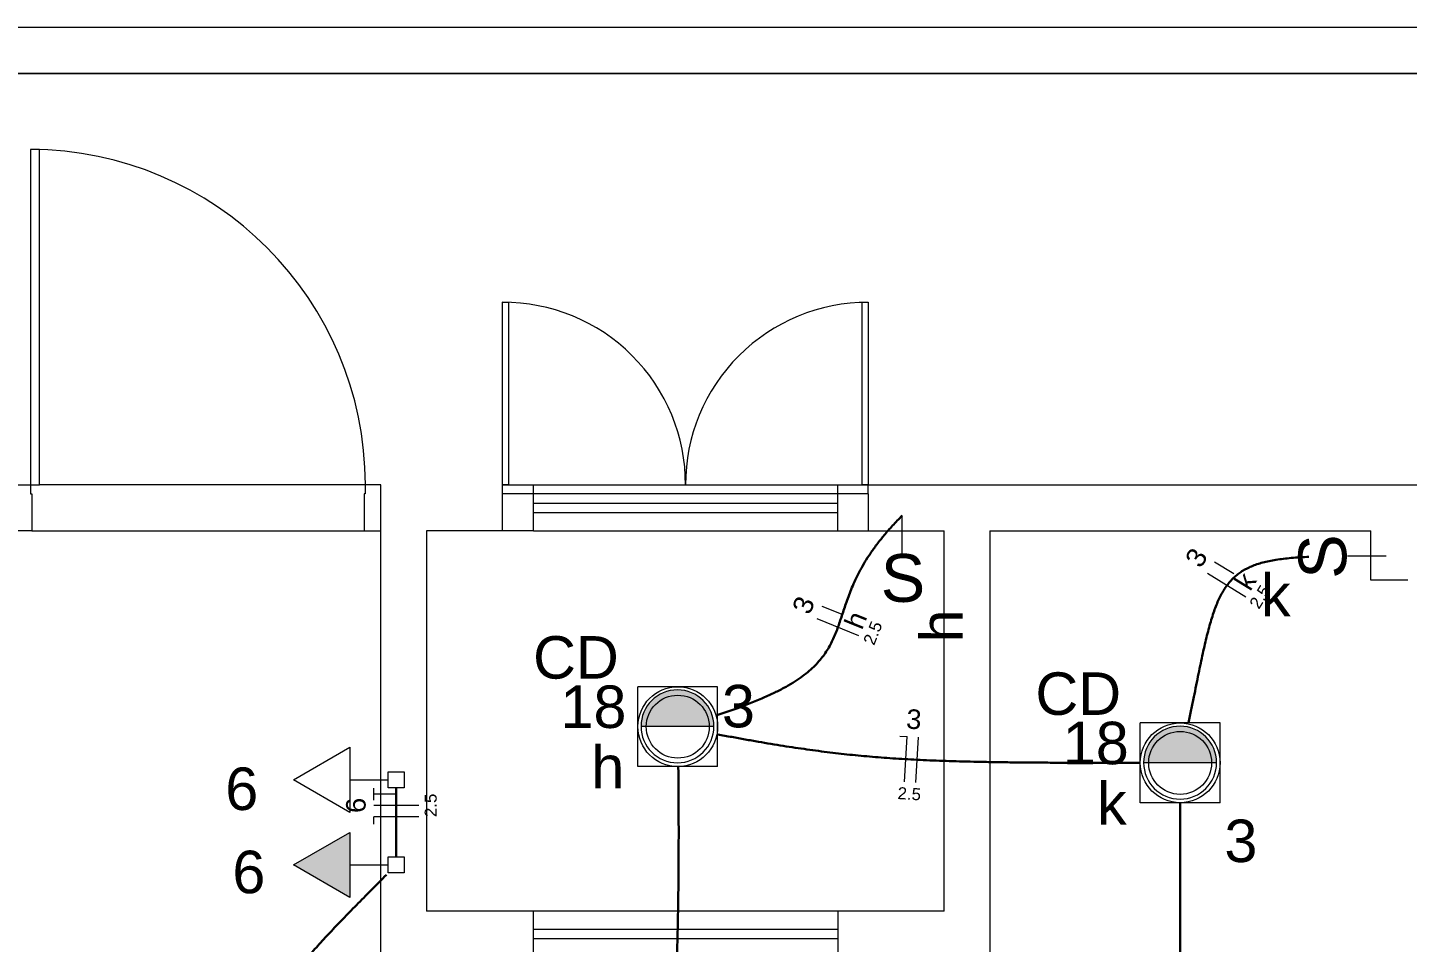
# Model space of a CAD drawing. Header units: millimetres. Extents: x 0 to 321, y -39 to 66.
# Drawn here: x 48.28 to 57.45, y 60.23 to 66.31 of the extents above; entities that cross this region are included whole.
import ezdxf

# ---------------------------------------------------------------- set-up
doc = ezdxf.new("R2010")
doc.units = ezdxf.units.MM
doc.header["$LTSCALE"] = 0.5
doc.header["$MEASUREMENT"] = 0
for name, color, linetype, lineweight in [('Arquitetura', 8, 'Continuous', 5), ('EL-Condutos', 4, 'Continuous', 30), ('EL-Fios', 9, 'Continuous', 20), ('EL-Textos fios', 7, 'Continuous', 20), ('EL-Textos pontos', 5, 'Continuous', 20), ('P-SIMBOL', 5, 'Continuous', 20)]:
    doc.layers.add(name, color=color, linetype=linetype, lineweight=lineweight)
doc.styles.add('Arial', font='arial.ttf')

msp = doc.modelspace()

# ---------------------------------------------------------------- hatches: boundary and pattern name
at = {"layer": 'Arquitetura', "linetype": 'Continuous'}
for points in [[(52.596, 61.912), (52.575, 61.911), (52.554, 61.908), (52.533, 61.904), (52.513, 61.897), (52.494, 61.889), (52.475, 61.88), (52.457, 61.868), (52.44, 61.855), (52.425, 61.841), (52.41, 61.825), (52.398, 61.809), (52.386, 61.791), (52.377, 61.772), (52.368, 61.753), (52.362, 61.732), (52.357, 61.712), (52.355, 61.691), (52.354, 61.67), (52.354, 61.669), (52.354, 61.669), (52.354, 61.669), (52.354, 61.669), (52.354, 61.669), (52.354, 61.669), (52.354, 61.669), (52.354, 61.669), (52.354, 61.669), (52.354, 61.669), (52.354, 61.669), (52.354, 61.669), (52.354, 61.669), (52.354, 61.669), (52.354, 61.669), (52.354, 61.669), (52.354, 61.669), (52.354, 61.669), (52.354, 61.669), (52.354, 61.669), (52.354, 61.669), (52.354, 61.669), (52.354, 61.669), (52.354, 61.669), (52.354, 61.669), (52.354, 61.669), (52.354, 61.669), (52.354, 61.669), (52.354, 61.669), (52.354, 61.669), (52.354, 61.669), (52.354, 61.669), (52.354, 61.669), (52.354, 61.669), (52.354, 61.669), (52.354, 61.669), (52.354, 61.669), (52.354, 61.669), (52.354, 61.669), (52.354, 61.669), (52.354, 61.669), (52.354, 61.669), (52.354, 61.669), (52.354, 61.669), (52.354, 61.669), (52.354, 61.669), (52.354, 61.669), (52.354, 61.669), (52.354, 61.669), (52.354, 61.669), (52.354, 61.669), (52.354, 61.669), (52.354, 61.669), (52.354, 61.669), (52.354, 61.669), (52.354, 61.669), (52.354, 61.669), (52.354, 61.669), (52.354, 61.669), (52.354, 61.669), (52.354, 61.669), (52.354, 61.669), (52.354, 61.669), (52.354, 61.669), (52.354, 61.669), (52.354, 61.669), (52.354, 61.669), (52.354, 61.669), (52.354, 61.669), (52.354, 61.669), (52.354, 61.669), (52.354, 61.669), (52.354, 61.669), (52.838, 61.668), (52.838, 61.669), (52.838, 61.669), (52.838, 61.669), (52.838, 61.669), (52.838, 61.669), (52.838, 61.669), (52.838, 61.669), (52.838, 61.669), (52.838, 61.669), (52.838, 61.669), (52.838, 61.669), (52.838, 61.669), (52.838, 61.669), (52.838, 61.669), (52.838, 61.669), (52.838, 61.669), (52.838, 61.669), (52.838, 61.669), (52.838, 61.669), (52.838, 61.669), (52.838, 61.669), (52.838, 61.669), (52.838, 61.669), (52.838, 61.669), (52.838, 61.669), (52.838, 61.669), (52.838, 61.669), (52.838, 61.669), (52.838, 61.669), (52.838, 61.669), (52.838, 61.669), (52.838, 61.669), (52.838, 61.669), (52.838, 61.669), (52.838, 61.669), (52.838, 61.669), (52.838, 61.669), (52.838, 61.669), (52.838, 61.669), (52.838, 61.669), (52.838, 61.669), (52.838, 61.669), (52.838, 61.669), (52.838, 61.669), (52.838, 61.669), (52.838, 61.669), (52.838, 61.669), (52.838, 61.669), (52.838, 61.669), (52.838, 61.669), (52.838, 61.669), (52.838, 61.669), (52.838, 61.669), (52.838, 61.669), (52.838, 61.669), (52.838, 61.669), (52.838, 61.669), (52.838, 61.669), (52.838, 61.669), (52.838, 61.669), (52.838, 61.669), (52.838, 61.669), (52.838, 61.669), (52.838, 61.669), (52.838, 61.669), (52.838, 61.669), (52.838, 61.669), (52.838, 61.669), (52.838, 61.669), (52.838, 61.669), (52.838, 61.669), (52.838, 61.669), (52.838, 61.669), (52.838, 61.67), (52.837, 61.691), (52.835, 61.712), (52.83, 61.732), (52.824, 61.753), (52.816, 61.772), (52.806, 61.791), (52.795, 61.809), (52.782, 61.825), (52.767, 61.841), (52.752, 61.855), (52.735, 61.868), (52.717, 61.88), (52.698, 61.889), (52.679, 61.897), (52.659, 61.904), (52.638, 61.908), (52.617, 61.911), (52.596, 61.912), (52.596, 61.912)], [(55.937, 61.672), (55.916, 61.671), (55.895, 61.668), (55.875, 61.663), (55.855, 61.657), (55.835, 61.649), (55.816, 61.639), (55.799, 61.628), (55.782, 61.615), (55.766, 61.601), (55.752, 61.585), (55.739, 61.568), (55.728, 61.55), (55.718, 61.532), (55.71, 61.512), (55.703, 61.492), (55.699, 61.471), (55.696, 61.45), (55.695, 61.429), (55.695, 61.428), (55.695, 61.428), (55.695, 61.428), (55.695, 61.428), (55.695, 61.428), (55.695, 61.428), (55.695, 61.428), (55.695, 61.428), (55.695, 61.428), (55.695, 61.428), (55.695, 61.428), (55.695, 61.428), (55.695, 61.428), (55.695, 61.428), (55.695, 61.428), (55.695, 61.428), (55.695, 61.428), (55.695, 61.428), (55.695, 61.428), (55.695, 61.428), (55.695, 61.428), (55.695, 61.428), (55.695, 61.428), (55.695, 61.428), (55.695, 61.428), (55.695, 61.428), (55.695, 61.428), (55.695, 61.428), (55.695, 61.428), (55.695, 61.428), (55.695, 61.428), (55.695, 61.428), (55.695, 61.428), (55.695, 61.428), (55.695, 61.428), (55.695, 61.428), (55.695, 61.428), (55.695, 61.428), (55.695, 61.428), (55.695, 61.428), (55.695, 61.428), (55.695, 61.428), (55.695, 61.428), (55.695, 61.428), (55.695, 61.428), (55.695, 61.428), (55.695, 61.428), (55.695, 61.428), (55.695, 61.428), (55.695, 61.428), (55.695, 61.428), (55.695, 61.428), (55.695, 61.428), (55.695, 61.428), (55.695, 61.428), (55.695, 61.428), (55.695, 61.428), (55.695, 61.428), (55.695, 61.428), (55.695, 61.428), (55.695, 61.428), (55.695, 61.428), (55.695, 61.428), (55.695, 61.428), (55.695, 61.428), (55.695, 61.428), (55.695, 61.428), (55.695, 61.428), (55.695, 61.428), (55.695, 61.428), (55.695, 61.428), (55.695, 61.428), (55.695, 61.428), (56.18, 61.427), (56.18, 61.428), (56.18, 61.428), (56.18, 61.428), (56.18, 61.428), (56.18, 61.428), (56.18, 61.428), (56.18, 61.428), (56.18, 61.428), (56.18, 61.428), (56.18, 61.428), (56.18, 61.428), (56.18, 61.428), (56.18, 61.428), (56.18, 61.428), (56.18, 61.428), (56.18, 61.428), (56.18, 61.428), (56.18, 61.428), (56.18, 61.428), (56.18, 61.428), (56.18, 61.428), (56.18, 61.428), (56.18, 61.428), (56.18, 61.428), (56.18, 61.428), (56.18, 61.428), (56.18, 61.428), (56.18, 61.428), (56.18, 61.428), (56.18, 61.428), (56.18, 61.428), (56.18, 61.428), (56.18, 61.428), (56.18, 61.428), (56.18, 61.428), (56.18, 61.428), (56.18, 61.428), (56.18, 61.428), (56.18, 61.428), (56.18, 61.428), (56.18, 61.428), (56.18, 61.428), (56.18, 61.428), (56.18, 61.428), (56.18, 61.428), (56.18, 61.428), (56.18, 61.428), (56.18, 61.428), (56.18, 61.428), (56.18, 61.428), (56.18, 61.428), (56.18, 61.428), (56.18, 61.428), (56.18, 61.428), (56.18, 61.428), (56.18, 61.428), (56.18, 61.428), (56.18, 61.428), (56.18, 61.428), (56.18, 61.428), (56.18, 61.428), (56.18, 61.428), (56.18, 61.428), (56.18, 61.428), (56.18, 61.428), (56.18, 61.428), (56.18, 61.428), (56.18, 61.428), (56.18, 61.428), (56.18, 61.428), (56.18, 61.428), (56.18, 61.428), (56.18, 61.428), (56.18, 61.429), (56.179, 61.45), (56.176, 61.471), (56.172, 61.492), (56.165, 61.512), (56.157, 61.532), (56.147, 61.55), (56.136, 61.568), (56.123, 61.585), (56.109, 61.601), (56.093, 61.615), (56.076, 61.628), (56.059, 61.639), (56.04, 61.649), (56.02, 61.657), (56, 61.663), (55.98, 61.668), (55.959, 61.671), (55.937, 61.672), (55.937, 61.672)]]:
    msp.add_hatch(color=256, dxfattribs=at).paths.add_polyline_path(points)
at = {"layer": 'P-SIMBOL', "linetype": 'Continuous'}
msp.add_hatch(color=256, dxfattribs=at).paths.add_polyline_path([(50.4181, 60.9655), (50.043, 60.7491), (50.418, 60.5325)])

# ---------------------------------------------------------------- linework, layer by layer
at = {"layer": 'Arquitetura'}
for p, q in [((91.727, 66.313), (0, 66.313)), ((91.423, 66.009), (0.304, 66.009)), ((31.693, 66.009), (58.522, 66.009)), ((50.521, 63.274), (48.356, 63.274)), ((50.623, 63.274), (50.623, 58.414)), ((51.432, 63.214), (51.432, 63.274)), ((51.432, 62.97), (51.432, 63.214)), ((53.863, 63.214), (51.432, 63.214)), ((51.433, 63.274), (53.863, 63.274)), ((51.639, 62.97), (51.639, 63.274)), ((53.662, 62.97), (53.662, 63.274)), ((53.863, 63.274), (54.369, 63.274)), ((53.863, 63.214), (53.863, 63.274)), ((53.863, 63.214), (53.863, 62.97)), ((54.369, 63.274), (57.51, 63.274)), ((51.639, 63.153), (53.662, 63.153)), ((51.639, 63.092), (53.662, 63.092)), ((48.304, 62.97), (50.513, 62.97)), ((50.927, 62.97), (50.927, 60.441)), ((51.432, 62.97), (50.927, 62.97)), ((51.639, 62.97), (51.432, 62.97)), ((51.639, 62.97), (53.662, 62.97)), ((53.662, 62.97), (53.863, 62.97)), ((53.863, 62.97), (54.369, 62.97)), ((54.369, 60.441), (54.369, 62.97)), ((54.673, 62.97), (54.673, 59.884)), ((54.673, 62.97), (57.206, 62.97)), ((57.206, 62.641), (57.206, 62.97)), ((57.45, 62.641), (57.206, 62.641)), ((52.598, 61.668), (52.354, 61.668)), ((52.838, 61.668), (52.354, 61.668)), ((52.838, 61.668), (52.598, 61.668)), ((52.838, 61.668), (52.598, 61.668)), ((55.94, 61.427), (55.695, 61.427)), ((56.18, 61.427), (55.695, 61.427)), ((56.18, 61.427), (55.94, 61.427)), ((56.18, 61.427), (55.94, 61.427)), ((54.369, 60.441), (50.927, 60.441)), ((51.639, 60.137), (51.639, 60.441)), ((53.662, 60.441), (53.662, 60.137)), ((53.662, 60.32), (51.639, 60.32)), ((53.662, 60.259), (51.639, 60.259))]:
    msp.add_line(p, q, dxfattribs=at)
for points in [[(48.296, 63.274), (48.356, 63.274), (48.356, 65.504), (48.296, 65.504), (48.296, 63.274)], [(48.296, 63.274), (48.296, 63.214), (48.304, 63.214), (48.304, 62.97), (48.193, 62.97), (48.193, 63.274), (48.296, 63.274)], [(50.521, 63.274), (50.521, 63.214), (50.513, 63.214), (50.513, 62.97), (50.624, 62.97), (50.624, 63.274), (50.521, 63.274)]]:
    msp.add_lwpolyline(points, dxfattribs=at)
for points in [[(51.432, 64.488), (51.474, 64.488), (51.474, 63.274), (51.432, 63.274), (51.432, 64.488)], [(53.863, 63.274), (53.824, 63.274), (53.824, 64.488), (53.863, 64.488), (53.863, 63.274)]]:
    msp.add_lwpolyline(points, close=True, dxfattribs=at)
for centre, radius, start, end in [((48.289, 63.271), 2.2329, 0.13886, 89.8115), ((51.439, 63.277), 1.2106, 359.857, 90.345), ((53.86, 63.277), 1.2105, 89.8565, 180.144), ((52.596, 61.67), 0.2423, 90, 180), ((52.596, 61.67), 0.2423, 0, 90), ((52.596, 61.67), 0.2423, 180, 270), ((52.596, 61.67), 0.2423, 270, 0), ((55.937, 61.429), 0.2423, 90, 180), ((55.937, 61.429), 0.2423, 0, 90), ((55.937, 61.429), 0.2423, 180, 270), ((55.937, 61.429), 0.2423, 270, 0)]:
    msp.add_arc(centre, radius, start, end, dxfattribs=at)
at = {"layer": 'EL-Condutos', "linetype": 'Continuous'}
for points in [[(52.8637, 61.7467), (52.9718, 61.7831), (53.069, 61.819), (53.156, 61.8546), (53.2335, 61.8899), (53.3022, 61.9251), (53.3627, 61.9602), (53.4157, 61.9954), (53.4619, 62.0308), (53.5018, 62.0664), (53.5363, 62.1024), (53.5658, 62.1389), (53.5912, 62.1761), (53.6131, 62.2139), (53.6321, 62.2525), (53.6489, 62.2921), (53.6642, 62.3327), (53.6786, 62.3745), (53.6928, 62.4175), (53.7075, 62.4618), (53.7233, 62.5076), (53.7409, 62.555), (53.7609, 62.6041), (53.784, 62.655), (53.811, 62.7077), (53.8424, 62.7624), (53.8788, 62.8193), (53.9211, 62.8784), (53.9698, 62.9398), (54.0256, 63.0036), (54.0892, 63.07)], [(55.9935, 61.6927), (56.0115, 61.7814), (56.0284, 61.8652), (56.0443, 61.9444), (56.0594, 62.0189), (56.0739, 62.089), (56.088, 62.1548), (56.1019, 62.2164), (56.1157, 62.274), (56.1297, 62.3277), (56.1441, 62.3777), (56.159, 62.424), (56.1746, 62.4668), (56.1911, 62.5063), (56.2088, 62.5425), (56.2277, 62.5757), (56.248, 62.6059), (56.2701, 62.6334), (56.294, 62.6581), (56.3199, 62.6804), (56.3481, 62.7002), (56.3787, 62.7178), (56.4119, 62.7332), (56.4479, 62.7467), (56.4868, 62.7583), (56.529, 62.7682), (56.5745, 62.7765), (56.6235, 62.7834), (56.6763, 62.789), (56.7329, 62.7934), (56.7937, 62.7968)], [(52.8636, 61.6167), (52.957, 61.5993), (53.0468, 61.583), (53.1336, 61.5678), (53.2175, 61.5536), (53.2991, 61.5404), (53.3787, 61.5281), (53.4567, 61.5168), (53.5334, 61.5063), (53.6092, 61.4967), (53.6846, 61.4879), (53.7598, 61.4799), (53.8353, 61.4726), (53.9115, 61.466), (53.9887, 61.4601), (54.0672, 61.4548), (54.1476, 61.4502), (54.2301, 61.446), (54.3151, 61.4425), (54.4031, 61.4394), (54.4943, 61.4367), (54.5892, 61.4345), (54.6882, 61.4326), (54.7916, 61.4311), (54.8998, 61.43), (55.0131, 61.4291), (55.1321, 61.4284), (55.2569, 61.4279), (55.3881, 61.4277), (55.526, 61.4275), (55.6709, 61.4275)], [(52.5568, 58.5797), (52.5421, 58.6249), (52.5299, 58.6657), (52.52, 58.7028), (52.5123, 58.7373), (52.5067, 58.7698), (52.5029, 58.8012), (52.5008, 58.8324), (52.5004, 58.8641), (52.5014, 58.8973), (52.5037, 58.9327), (52.5072, 58.9713), (52.5117, 59.0137), (52.5171, 59.0609), (52.5232, 59.1136), (52.5299, 59.1728), (52.537, 59.2393), (52.5445, 59.3138), (52.552, 59.3973), (52.5596, 59.4905), (52.567, 59.5943), (52.5742, 59.7095), (52.5809, 59.837), (52.587, 59.9776), (52.5924, 60.1321), (52.597, 60.3014), (52.6005, 60.4862), (52.6029, 60.6875), (52.604, 60.906), (52.6036, 61.1427), (52.6016, 61.3983)], [(50.7271, 60.802), (50.7271, 60.8229), (50.7271, 60.8426), (50.7271, 60.8613), (50.7271, 60.8789), (50.7271, 60.8957), (50.7271, 60.9117), (50.7271, 60.9269), (50.7271, 60.9415), (50.7271, 60.9555), (50.7271, 60.969), (50.7271, 60.9821), (50.7271, 60.9948), (50.7271, 61.0074), (50.7271, 61.0197), (50.7271, 61.032), (50.7271, 61.0443), (50.7271, 61.0566), (50.7271, 61.0692), (50.7271, 61.0819), (50.7271, 61.095), (50.7271, 61.1085), (50.7271, 61.1225), (50.7271, 61.1371), (50.7271, 61.1523), (50.7271, 61.1683), (50.7271, 61.1851), (50.7271, 61.2027), (50.7271, 61.2214), (50.7271, 61.2411), (50.7271, 61.262)], [(55.9375, 61.165), (55.9375, 61.0334), (55.9375, 60.9092), (55.9375, 60.7919), (55.9375, 60.6811), (55.9375, 60.5761), (55.9375, 60.4764), (55.9375, 60.3815), (55.9375, 60.291), (55.9375, 60.2041), (55.9375, 60.1204), (55.9375, 60.0395), (55.9375, 59.9606), (55.9375, 59.8833), (55.9375, 59.8072), (55.9375, 59.7315), (55.9375, 59.6558), (55.9375, 59.5797), (55.9375, 59.5024), (55.9375, 59.4235), (55.9375, 59.3426), (55.9375, 59.2589), (55.9375, 59.172), (55.9375, 59.0815), (55.9375, 58.9866), (55.9375, 58.8869), (55.9375, 58.7819), (55.9375, 58.6711), (55.9375, 58.5538), (55.9375, 58.4296), (55.9375, 58.298)], [(49.425, 57.0286), (49.4306, 57.2636), (49.4368, 57.4842), (49.4438, 57.6912), (49.4519, 57.8853), (49.4612, 58.0671), (49.4719, 58.2374), (49.4843, 58.3968), (49.4984, 58.5461), (49.5146, 58.686), (49.533, 58.8171), (49.5537, 58.9402), (49.5771, 59.0559), (49.6032, 59.1651), (49.6324, 59.2682), (49.6647, 59.3662), (49.7003, 59.4596), (49.7396, 59.5492), (49.7826, 59.6357), (49.8295, 59.7197), (49.8806, 59.802), (49.936, 59.8833), (49.996, 59.9642), (50.0607, 60.0456), (50.1303, 60.128), (50.205, 60.2121), (50.2851, 60.2988), (50.3707, 60.3886), (50.4619, 60.4823), (50.5591, 60.5806), (50.6623, 60.6842)]]:
    msp.add_spline(points, degree=3, dxfattribs=at)
at = {"layer": 'EL-Fios'}
for p, q in [((56.2935, 62.6824), (56.1658, 62.7611)), ((56.3742, 62.5275), (56.1188, 62.6849)), ((53.6967, 62.4106), (53.5576, 62.4667)), ((53.8024, 62.2715), (53.5241, 62.3837)), ((54.0731, 61.6048), (54.123, 61.6017)), ((54.1045, 61.3023), (54.123, 61.6017)), ((54.1794, 61.2976), (54.1979, 61.5971)), ((50.5771, 61.1795), (50.5771, 61.2595)), ((50.7271, 61.2195), (50.5771, 61.2195)), ((50.8771, 61.1445), (50.5771, 61.1445)), ((50.8771, 61.0695), (50.5771, 61.0695)), ((50.5771, 61.0195), (50.5771, 61.0695))]:
    msp.add_line(p, q, dxfattribs=at)
at = {"layer": 'P-SIMBOL'}
for p, q in [((54.0892, 62.813), (54.0892, 63.07)), ((57.049, 62.8032), (57.306, 62.8032)), ((52.863, 61.933), (52.333, 61.933)), ((52.333, 61.403), (52.333, 61.933)), ((52.863, 61.403), (52.863, 61.933)), ((56.2025, 61.6925), (55.6725, 61.6925)), ((55.6725, 61.1625), (55.6725, 61.6925)), ((56.2025, 61.1625), (56.2025, 61.6925)), ((50.0431, 61.3151), (50.4181, 61.5315)), ((50.4181, 61.5315), (50.4181, 61.0985)), ((50.6741, 61.262), (50.6741, 61.3681)), ((50.6741, 61.3681), (50.7802, 61.368)), ((50.7802, 61.368), (50.7802, 61.262)), ((52.863, 61.403), (52.333, 61.403)), ((50.4181, 61.0985), (50.0431, 61.3151)), ((50.4181, 61.315), (50.6741, 61.315)), ((50.7802, 61.262), (50.6741, 61.262)), ((56.2025, 61.1625), (55.6725, 61.1625)), ((50.043, 60.7491), (50.4181, 60.9655)), ((50.4181, 60.9655), (50.418, 60.5325)), ((50.418, 60.5325), (50.043, 60.7491)), ((50.418, 60.749), (50.6741, 60.749)), ((50.6741, 60.696), (50.6741, 60.8021)), ((50.6741, 60.8021), (50.7801, 60.802)), ((50.7801, 60.802), (50.7801, 60.696)), ((50.7801, 60.696), (50.6741, 60.696))]:
    msp.add_line(p, q, dxfattribs=at)
for centre, radius in [((52.598, 61.668), 0.265), ((52.598, 61.668), 0.2092), ((55.9375, 61.4275), 0.265), ((55.9375, 61.4275), 0.2092)]:
    msp.add_circle(centre, radius, dxfattribs=at)

# ---------------------------------------------------------------- texts
at = {"layer": 'EL-Textos fios', "attachment_point": 8, "line_spacing_factor": 0.798, "style": 'Arial'}
for s, insert, char_height, width, rotation in [('3', (56.1015, 62.7565), 0.13, 0.156, 58.33856), ('k', (56.4265, 62.6005), 0.13, 0.156, 58.33856), ('2.5', (56.5025, 62.5089), 0.08, 0.288, 58.33856), ('3', (53.4952, 62.451), 0.13, 0.156, 68.02728), ('h', (53.8412, 62.352), 0.13, 0.156, 68.02728), ('2.5', (53.9325, 62.2749), 0.08, 0.288, 68.02728), ('3', (54.1636, 61.6508), 0.13, 0.156, 356.47142), ('2.5', (54.1346, 61.1813), 0.08, 0.288, 356.47142), ('6', (50.5251, 61.145), 0.13, 0.156, 90.00021), ('2.5', (50.9966, 61.145), 0.08, 0.288, 90.00021)]:
    msp.add_mtext(s, dxfattribs=dict(at, insert=insert, char_height=char_height, width=width, rotation=rotation))
at = {"layer": 'EL-Textos pontos', "char_height": 0.2824, "line_spacing_factor": 0.798, "style": 'Arial'}
for s, insert, width, attachment_point in [('k', (56.573, 62.4012), 0.33888, 8), ('CD', (52.206, 61.9832), 0.67776, 9), ('CD', (55.545, 61.7422), 0.67776, 9), ('18', (52.257, 61.6552), 0.67776, 9), ('3', (53.111, 61.6592), 0.33888, 9), ('18', (55.596, 61.4142), 0.67776, 9), ('h', (52.243, 61.2582), 0.33888, 9), ('k', (55.582, 61.0172), 0.33888, 9), ('3', (56.451, 60.7642), 0.33888, 9)]:
    msp.add_mtext(s, dxfattribs=dict(at, insert=insert, width=width, attachment_point=attachment_point))
at = {"layer": 'EL-Textos pontos', "char_height": 0.2824, "width": 0.33888, "attachment_point": 8, "line_spacing_factor": 0.798, "style": 'Arial'}
for s, insert, rotation in [('h', (54.4918, 62.337), 90.00021), ('6', (49.7, 61.1102), 359.99427), ('6', (49.747, 60.5572), 359.99427)]:
    msp.add_mtext(s, dxfattribs=dict(at, insert=insert, rotation=rotation))
at = {"layer": 'P-SIMBOL', "insert": (57.0462, 62.65), "char_height": 0.3177, "width": 0.38124, "attachment_point": 7, "rotation": 90.00021, "line_spacing_factor": 0.798, "style": 'Arial'}
msp.add_mtext('S', dxfattribs=at)
at = {"layer": 'P-SIMBOL', "insert": (54.243, 62.4928), "char_height": 0.3177, "width": 0.38124, "attachment_point": 9, "line_spacing_factor": 0.798, "style": 'Arial'}
msp.add_mtext('S', dxfattribs=at)

doc.saveas('drawing.dxf')
